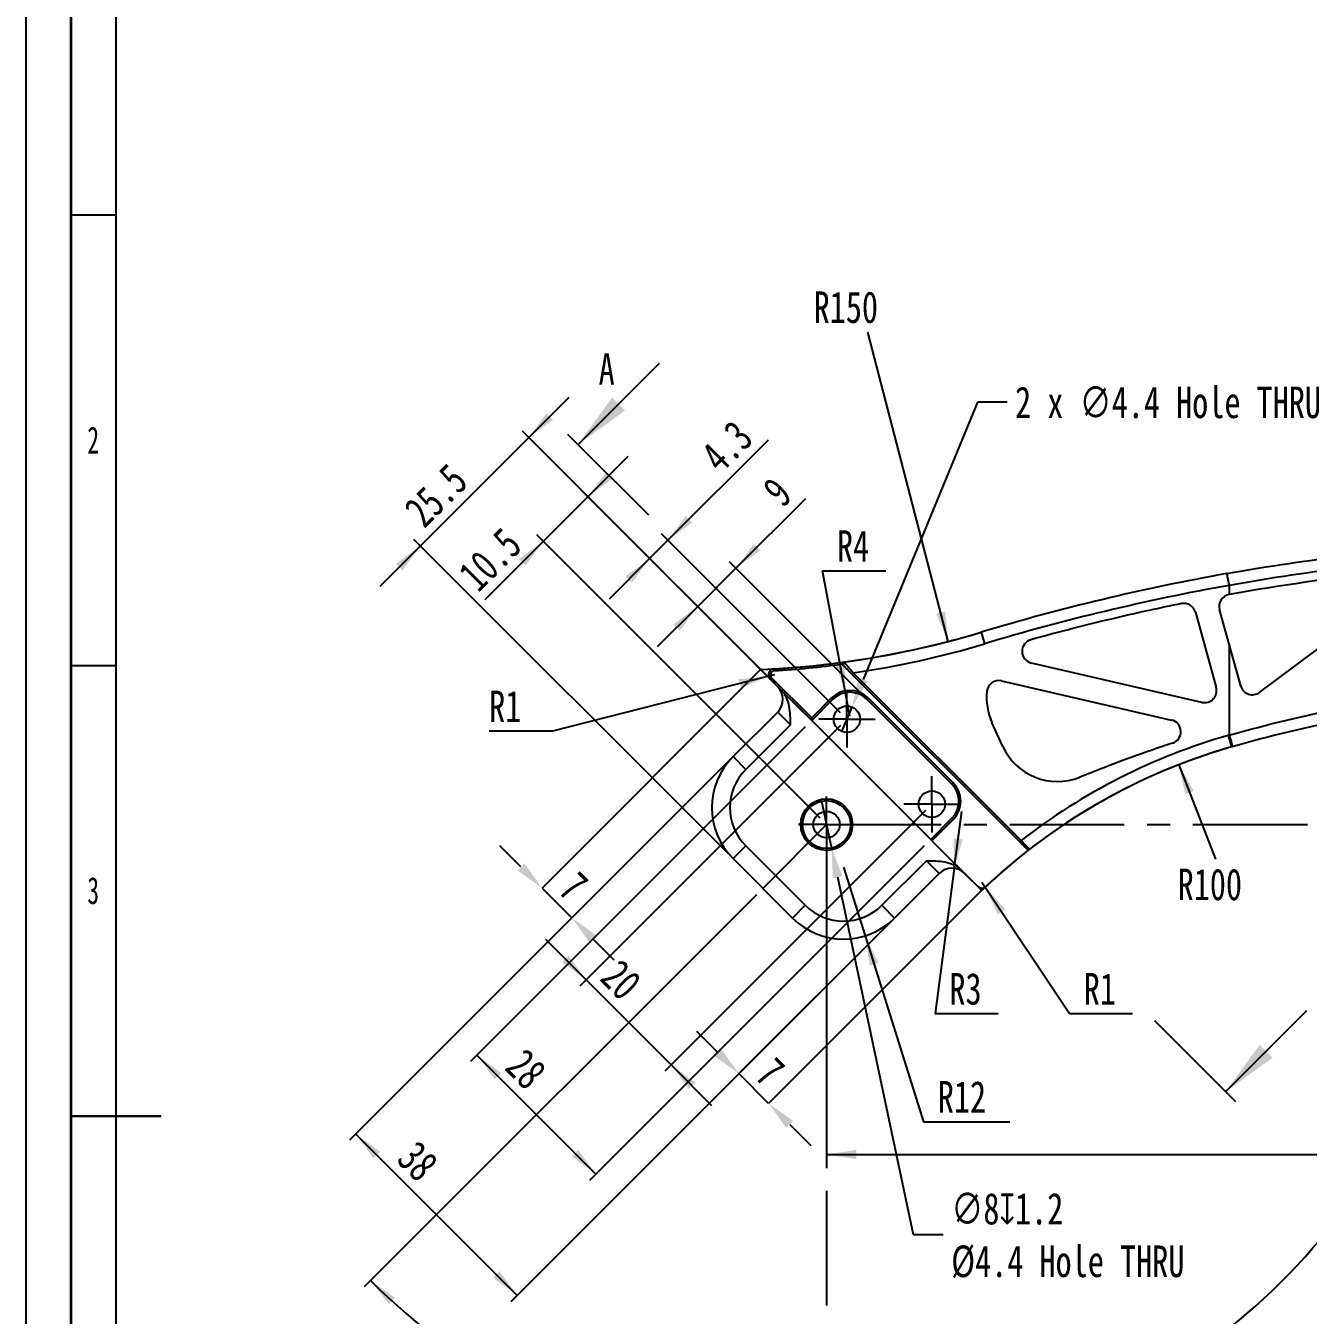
# Model space of a CAD drawing. Header units: millimetres. Extents: x 0 to 420, y -2093 to 2254.
# Drawn here: x 0 to 142.3, y 127.4 to 270.5 of the extents above; entities that cross this region are included whole.
import ezdxf

# ---------------------------------------------------------------- set-up
doc = ezdxf.new("R2010")
doc.units = ezdxf.units.MM
doc.header["$PDSIZE"] = -1
doc.linetypes.add('CENTERX2', pattern=[20.32, 12.7, -2.54, 2.54, -2.54])
for name, color, linetype in [('SLD-0', 179, 'Continuous'), ('가는실선', 7, 'Continuous'), ('절단면', 230, 'Continuous'), ('중심선', 1, 'CENTERX2'), ('치수선', 104, 'Continuous')]:
    doc.layers.add(name, color=color, linetype=linetype)
doc.layers.add('도면층1', color=4, linetype='Continuous', lineweight=35)
doc.layers.add('도면층2', color=3, linetype='Continuous', lineweight=25)
doc.styles.add('SLDTEXTSTYLE1', font='TXT', dxfattribs={"width": 0.638186})
doc.styles.add('SLDTEXTSTYLE4', font='TXT', dxfattribs={"width": 0.75})
doc.dimstyles.new('SLDDIMSTYLE0', dxfattribs={"dimtxt": 3.5, "dimasz": 3.302, "dimexe": 0, "dimexo": 0.0625, "dimgap": 0.875, "dimtad": 1, "dimdec": 3, "dimlfac": 1.5, "dimrnd": 1e-09, "dimzin": 12, "dimdsep": 46, "dimtxsty": 'SLDTEXTSTYLE4', "dimsah": 1, "dimcen": 0.09, "dimadec": 0, "dimazin": 3, "dimtfac": 1, "dimtdec": 3, "dimtofl": 0, "dimtmove": 0, "dimatfit": 3, "dimfxl": 1, "dimfrac": 2, "dimtolj": 1, "dimtzin": 12, "dimarcsym": 0})
doc.dimstyles.new('SLDDIMSTYLE1', dxfattribs={"dimtxt": 3.5, "dimasz": 3.302, "dimexe": 0, "dimexo": 0.0625, "dimgap": 0.875, "dimtad": 1, "dimdec": 3, "dimlfac": 1.5, "dimrnd": 1e-09, "dimzin": 12, "dimdsep": 46, "dimtxsty": 'SLDTEXTSTYLE4', "dimsah": 1, "dimcen": 0.09, "dimadec": 0, "dimazin": 3, "dimtfac": 1, "dimtdec": 3, "dimtmove": 0, "dimatfit": 0, "dimfxl": 1, "dimfrac": 2, "dimtolj": 1, "dimtzin": 12, "dimarcsym": 0})
doc.dimstyles.new('SLDDIMSTYLE2', dxfattribs={"dimtxt": 3.5, "dimasz": 3.302, "dimexe": 0, "dimexo": 0.0625, "dimgap": 0.875, "dimtad": 0, "dimtih": 1, "dimtoh": 1, "dimdec": 3, "dimlfac": 1.5, "dimrnd": 1e-09, "dimzin": 12, "dimdsep": 46, "dimtxsty": 'SLDTEXTSTYLE4', "dimblk1": 'NONE', "dimblk2": 'NONE', "dimsah": 1, "dimcen": 0, "dimadec": 0, "dimazin": 3, "dimtfac": 1, "dimtdec": 3, "dimtofl": 0, "dimtmove": 0, "dimatfit": 3, "dimldrblk": 'NONE', "dimfxl": 1, "dimfrac": 2, "dimtolj": 1, "dimtzin": 12, "dimarcsym": 0})
doc.dimstyles.new('SLDDIMSTYLE3', dxfattribs={"dimtxt": 3.5, "dimasz": 3.302, "dimexe": 0, "dimexo": 0.0625, "dimgap": 0.875, "dimtad": 0, "dimtih": 1, "dimtoh": 1, "dimdec": 3, "dimlfac": 1.5, "dimrnd": 1e-09, "dimzin": 12, "dimdsep": 46, "dimtxsty": 'SLDTEXTSTYLE4', "dimsah": 1, "dimcen": 0, "dimadec": 0, "dimazin": 3, "dimtfac": 1, "dimtdec": 3, "dimtofl": 0, "dimtmove": 0, "dimatfit": 3, "dimfxl": 1, "dimfrac": 2, "dimtolj": 1, "dimtzin": 12, "dimarcsym": 0})
doc.dimstyles.new('SLDDIMSTYLE6', dxfattribs={"dimtxt": 3.5, "dimasz": 3.302, "dimexe": 0, "dimexo": 0.0625, "dimgap": 0.875, "dimtad": 1, "dimdec": 4, "dimlfac": 1.5, "dimzin": 12, "dimdsep": 46, "dimtxsty": 'SLDTEXTSTYLE4', "dimsah": 1, "dimcen": 0.09, "dimazin": 3, "dimtfac": 1, "dimtofl": 0, "dimtmove": 0, "dimatfit": 3, "dimfxl": 1, "dimfrac": 2, "dimtolj": 1, "dimtzin": 12, "dimarcsym": 0})
doc.dimstyles.new('SLDDIMSTYLE7', dxfattribs={"dimtxt": 3.5, "dimasz": 3.302, "dimexe": 0, "dimexo": 0.0625, "dimgap": 0.875, "dimtad": 0, "dimtih": 1, "dimtoh": 1, "dimdec": 3, "dimlfac": 1.5, "dimrnd": 1e-09, "dimzin": 12, "dimdsep": 46, "dimtxsty": 'SLDTEXTSTYLE4', "dimsah": 1, "dimcen": 0, "dimadec": 0, "dimazin": 3, "dimtfac": 1, "dimtdec": 3, "dimtofl": 0, "dimtmove": 1, "dimatfit": 3, "dimfxl": 1, "dimfrac": 2, "dimtolj": 1, "dimtzin": 12, "dimarcsym": 0})
doc.dimstyles.new('SLDDIMSTYLE8', dxfattribs={"dimtxt": 3.5, "dimasz": 3.302, "dimexe": 0, "dimexo": 0.0625, "dimgap": 0.875, "dimtad": 0, "dimtih": 1, "dimtoh": 1, "dimdec": 3, "dimlfac": 1.5, "dimrnd": 1e-09, "dimzin": 12, "dimdsep": 46, "dimtxsty": 'SLDTEXTSTYLE4', "dimblk1": 'NONE', "dimsah": 1, "dimcen": 0, "dimadec": 0, "dimazin": 3, "dimtfac": 1, "dimtdec": 3, "dimtmove": 0, "dimatfit": 3, "dimldrblk": 'NONE', "dimfxl": 1, "dimfrac": 2, "dimtolj": 1, "dimtzin": 12, "dimarcsym": 0})

# ---------------------------------------------------------------- blocks, each defined once
blk = doc.blocks.new('_D_7')
at = {"layer": '치수선', "transparency": 16777216, "insert": (221.43, 101.19), "char_height": 3.5, "attachment_point": 1, "style": 'SLDTEXTSTYLE4'}
blk.add_mtext('R3250', dxfattribs=at)
blk = doc.blocks.new('_None')
blk = doc.blocks.new('_D_14')
at = {"layer": '치수선', "transparency": 16777216}
for p, q in [((88.82, 180.83), (88.82, 144.23)), ((322.16, 180.83), (322.16, 144.23)), ((88.82, 145.23), (322.16, 145.23))]:
    blk.add_line(p, q, dxfattribs=at)
for points in [[(88.82, 145.23), (92.13, 144.72), (92.13, 145.74)], [(322.16, 145.23), (318.86, 145.74), (318.86, 144.72)]]:
    blk.add_solid(points, dxfattribs=at)
at = {"layer": '치수선', "transparency": 16777216, "insert": (202.14, 149.74), "char_height": 3.5, "attachment_point": 1, "style": 'SLDTEXTSTYLE4'}
blk.add_mtext('350', dxfattribs=at)
blk = doc.blocks.new('_D_16')
at = {"layer": 'Defpoints', "color": 0, "transparency": 16777216}
for p in [(81.52, 199.04), (78.45, 189.38), (60.57, 171.49)]:
    blk.add_point(p, dxfattribs=at)
at = {"layer": '치수선', "color": 0, "lineweight": -2, "transparency": 16777216}
for p, q in [((81.47, 199), (57.27, 174.79)), ((78.41, 189.33), (60.57, 171.49)), ((54.93, 177.13), (52.6, 179.46)), ((57.27, 174.79), (60.57, 171.49)), ((62.9, 169.16), (65.24, 166.82))]:
    blk.add_line(p, q, dxfattribs=at)
at = {"layer": '치수선', "color": 0, "transparency": 16777216}
for points in [[(55.32, 177.52), (54.55, 176.74), (57.27, 174.79)], [(63.29, 169.55), (62.52, 168.77), (60.57, 171.49)]]:
    blk.add_solid(points, dxfattribs=at)
at = {"layer": '치수선', "color": 0, "transparency": 16777216, "insert": (62.01, 176.24), "char_height": 3.5, "attachment_point": 2, "rotation": 315, "style": 'SLDTEXTSTYLE4'}
blk.add_mtext('\\A1;7', dxfattribs=at)
blk = doc.blocks.new('_D_17')
at = {"layer": 'Defpoints', "color": 0, "transparency": 16777216}
for p in [(106.03, 174.53), (96.37, 171.46), (79.1, 154.2)]:
    blk.add_point(p, dxfattribs=at)
at = {"layer": '치수선', "color": 0, "lineweight": -2, "transparency": 16777216}
for p, q in [((105.99, 174.48), (82.4, 150.9)), ((96.32, 171.42), (79.1, 154.2)), ((76.77, 156.53), (74.43, 158.87)), ((82.4, 150.9), (79.1, 154.2)), ((84.74, 148.56), (87.07, 146.23))]:
    blk.add_line(p, q, dxfattribs=at)
at = {"layer": '치수선', "color": 0, "transparency": 16777216}
for points in [[(77.15, 156.92), (76.38, 156.14), (79.1, 154.2)], [(85.12, 148.95), (84.35, 148.17), (82.4, 150.9)]]:
    blk.add_solid(points, dxfattribs=at)
at = {"layer": '치수선', "color": 0, "transparency": 16777216, "insert": (83.84, 155.64), "char_height": 3.5, "attachment_point": 2, "rotation": 315, "style": 'SLDTEXTSTYLE4'}
blk.add_mtext('\\A1;7', dxfattribs=at)
blk = doc.blocks.new('_D_20')
at = {"layer": '치수선', "transparency": 16777216}
blk.add_line((81.05, 174.05), (37.53, 130.54), dxfattribs=at)
blk.add_arc((88.82, 181.83), 71.54, 225, 0, dxfattribs=at)
for points in [[(160.36, 181.83), (159.78, 178.54), (160.79, 178.52)], [(38.24, 131.25), (40.28, 128.6), (40.98, 129.34)]]:
    blk.add_solid(points, dxfattribs=at)
at = {"layer": '치수선', "transparency": 16777216, "insert": (114.78, 119.85), "char_height": 3.5, "attachment_point": 1, "rotation": 26.8273, "style": 'SLDTEXTSTYLE4'}
blk.add_mtext('135°', dxfattribs=at)
blk = doc.blocks.new('_D_22')
at = {"layer": '치수선', "transparency": 16777216, "insert": (87.39, 240.99), "char_height": 3.5, "attachment_point": 1, "style": 'SLDTEXTSTYLE4'}
blk.add_mtext('R150', dxfattribs=at)
blk = doc.blocks.new('_D_23')
at = {"layer": '치수선', "transparency": 16777216}
blk.add_line((208.26, 232.67), (220.44, 232.67), dxfattribs=at)
at = {"layer": '치수선', "transparency": 16777216, "insert": (209.84, 237.18), "char_height": 3.5, "attachment_point": 1, "style": 'SLDTEXTSTYLE4'}
blk.add_mtext('R365', dxfattribs=at)
blk = doc.blocks.new('_D_24')
at = {"layer": '치수선', "transparency": 16777216, "insert": (127.77, 176.95), "char_height": 3.5, "attachment_point": 1, "style": 'SLDTEXTSTYLE4'}
blk.add_mtext('R100', dxfattribs=at)
blk = doc.blocks.new('_D_25')
at = {"layer": '치수선', "transparency": 16777216, "insert": (158.96, 188.37), "char_height": 3.5, "attachment_point": 1, "style": 'SLDTEXTSTYLE4'}
blk.add_mtext('R235', dxfattribs=at)
blk = doc.blocks.new('_D_26')
at = {"layer": '치수선', "transparency": 16777216, "insert": (268.2, 211.72), "char_height": 3.5, "attachment_point": 1, "style": 'SLDTEXTSTYLE4'}
blk.add_mtext('R400', dxfattribs=at)
blk = doc.blocks.new('_D_27')
at = {"layer": '치수선', "transparency": 16777216}
blk.add_line((254.31, 162.7), (242.13, 162.7), dxfattribs=at)
at = {"layer": '치수선', "transparency": 16777216, "insert": (242.13, 167.22), "char_height": 3.5, "attachment_point": 1, "style": 'SLDTEXTSTYLE4'}
blk.add_mtext('R345', dxfattribs=at)
blk = doc.blocks.new('_D_28')
at = {"layer": '치수선', "transparency": 16777216, "insert": (331.37, 162.8), "char_height": 3.5, "attachment_point": 1, "style": 'SLDTEXTSTYLE4'}
blk.add_mtext('R400', dxfattribs=at)
blk = doc.blocks.new('_D_29')
at = {"layer": '치수선', "transparency": 16777216, "insert": (325.11, 205.28), "char_height": 3.5, "attachment_point": 1, "style": 'SLDTEXTSTYLE4'}
blk.add_mtext('R400', dxfattribs=at)
blk = doc.blocks.new('_D_34')
at = {"layer": '치수선', "transparency": 16777216}
for p, q in [((77.75, 188.67), (35.89, 146.81)), ((95.66, 170.76), (53.8, 128.89)), ((36.59, 147.51), (54.51, 129.6))]:
    blk.add_line(p, q, dxfattribs=at)
for points in [[(36.59, 147.51), (38.57, 144.82), (39.29, 145.54)], [(54.51, 129.6), (52.53, 132.29), (51.81, 131.58)]]:
    blk.add_solid(points, dxfattribs=at)
at = {"layer": '치수선', "transparency": 16777216, "insert": (43.47, 147.01), "char_height": 3.5, "attachment_point": 1, "rotation": 315, "style": 'SLDTEXTSTYLE4'}
blk.add_mtext('38', dxfattribs=at)
blk = doc.blocks.new('_D_35')
at = {"layer": '치수선', "transparency": 16777216}
for p, q in [((55.79, 224.77), (60.28, 229.26)), ((55.79, 224.77), (43.77, 212.75)), ((86.47, 194.09), (55.08, 225.48)), ((77.75, 178.77), (43.06, 213.46)), ((43.77, 212.75), (39.28, 208.26))]:
    blk.add_line(p, q, dxfattribs=at)
for points in [[(55.79, 224.77), (58.48, 226.74), (57.76, 227.46)], [(43.77, 212.75), (41.07, 210.77), (41.79, 210.05)]]:
    blk.add_solid(points, dxfattribs=at)
at = {"layer": '치수선', "transparency": 16777216, "insert": (41.72, 217.08), "char_height": 3.5, "attachment_point": 1, "rotation": 45, "style": 'SLDTEXTSTYLE4'}
blk.add_mtext('25.5', dxfattribs=at)
blk = doc.blocks.new('_D_36')
at = {"layer": '치수선', "transparency": 16777216}
for p, q in [((62.34, 218.21), (66.83, 222.7)), ((83.08, 197.48), (61.64, 218.92)), ((62.34, 218.21), (57.39, 213.26)), ((57.39, 213.26), (50.91, 206.78)), ((88.12, 182.54), (56.69, 213.97))]:
    blk.add_line(p, q, dxfattribs=at)
for points in [[(62.34, 218.21), (65.04, 220.19), (64.32, 220.91)], [(57.39, 213.26), (54.7, 211.29), (55.42, 210.57)]]:
    blk.add_solid(points, dxfattribs=at)
at = {"layer": '치수선', "transparency": 16777216, "insert": (47.72, 209.97), "char_height": 3.5, "attachment_point": 1, "rotation": 45, "style": 'SLDTEXTSTYLE4'}
blk.add_mtext('10.5', dxfattribs=at)
blk = doc.blocks.new('_D_37')
at = {"layer": '치수선', "transparency": 16777216}
for p, q in [((71.23, 213.38), (82.38, 224.53)), ((69.2, 211.35), (71.23, 213.38)), ((90.38, 194.23), (70.52, 214.09)), ((83.08, 197.48), (68.5, 212.06)), ((69.2, 211.35), (64.71, 206.86))]:
    blk.add_line(p, q, dxfattribs=at)
for points in [[(71.23, 213.38), (73.93, 215.36), (73.21, 216.07)], [(69.2, 211.35), (66.51, 209.38), (67.23, 208.66)]]:
    blk.add_solid(points, dxfattribs=at)
at = {"layer": '치수선', "transparency": 16777216, "insert": (74.62, 223.15), "char_height": 3.5, "attachment_point": 1, "rotation": 45, "style": 'SLDTEXTSTYLE4'}
blk.add_mtext('4.3', dxfattribs=at)
blk = doc.blocks.new('_D_38')
at = {"layer": '치수선', "transparency": 16777216}
for p, q in [((86.47, 192.68), (49.34, 155.55)), ((99.67, 179.48), (62.54, 142.35)), ((50.05, 156.26), (63.25, 143.06))]:
    blk.add_line(p, q, dxfattribs=at)
for points in [[(50.05, 156.26), (52.03, 153.56), (52.74, 154.28)], [(63.25, 143.06), (61.27, 145.75), (60.56, 145.03)]]:
    blk.add_solid(points, dxfattribs=at)
at = {"layer": '치수선', "transparency": 16777216, "insert": (55.47, 157.22), "char_height": 3.5, "attachment_point": 1, "rotation": 315, "style": 'SLDTEXTSTYLE4'}
blk.add_mtext('28', dxfattribs=at)
blk = doc.blocks.new('_D_39')
at = {"layer": '치수선', "transparency": 16777216}
for p, q in [((90.71, 177.12), (93.1, 169.49)), ((93.1, 169.49), (99.57, 148.87)), ((99.57, 148.87), (109.17, 148.87))]:
    blk.add_line(p, q, dxfattribs=at)
blk.add_solid([(93.1, 169.49), (93.61, 166.18), (94.58, 166.49)], dxfattribs=at)
at = {"layer": '치수선', "transparency": 16777216, "insert": (101.16, 153.38), "char_height": 3.5, "attachment_point": 1, "style": 'SLDTEXTSTYLE4'}
blk.add_mtext('R12', dxfattribs=at)
blk = doc.blocks.new('_D_40')
at = {"layer": '치수선', "transparency": 16777216}
for p, q in [((102.99, 176.98), (103.82, 183.28)), ((102.99, 176.98), (100.87, 160.86)), ((100.87, 160.86), (107.87, 160.86))]:
    blk.add_line(p, q, dxfattribs=at)
blk.add_solid([(102.99, 176.98), (103.93, 180.19), (102.92, 180.32)], dxfattribs=at)
at = {"layer": '치수선', "transparency": 16777216, "insert": (102.45, 165.37), "char_height": 3.5, "attachment_point": 1, "style": 'SLDTEXTSTYLE4'}
blk.add_mtext('R3', dxfattribs=at)
blk = doc.blocks.new('_D_41')
at = {"layer": '치수선', "transparency": 16777216}
for p, q in [((90.93, 196.47), (88.39, 209.98)), ((88.39, 209.98), (95.4, 209.98)), ((91.42, 193.85), (90.93, 196.47))]:
    blk.add_line(p, q, dxfattribs=at)
blk.add_solid([(90.93, 196.47), (90.82, 199.81), (89.82, 199.63)], dxfattribs=at)
at = {"layer": '치수선', "transparency": 16777216, "insert": (89.98, 214.49), "char_height": 3.5, "attachment_point": 1, "style": 'SLDTEXTSTYLE4'}
blk.add_mtext('R4', dxfattribs=at)
blk = doc.blocks.new('_D_42')
at = {"layer": '치수선', "transparency": 16777216}
for p, q in [((78.77, 210.27), (86.51, 218.01)), ((92.6, 196.45), (78.06, 210.98)), ((78.77, 210.27), (74.53, 206.03)), ((74.53, 206.03), (70.04, 201.54)), ((83.08, 197.48), (73.82, 206.74))]:
    blk.add_line(p, q, dxfattribs=at)
for points in [[(78.77, 210.27), (81.46, 212.25), (80.75, 212.97)], [(74.53, 206.03), (71.83, 204.05), (72.55, 203.34)]]:
    blk.add_solid(points, dxfattribs=at)
at = {"layer": '치수선', "transparency": 16777216, "insert": (81.49, 219.37), "char_height": 3.5, "attachment_point": 1, "rotation": 45, "style": 'SLDTEXTSTYLE4'}
blk.add_mtext('9', dxfattribs=at)
blk = doc.blocks.new('_D_43')
at = {"layer": 'Defpoints', "color": 0, "transparency": 16777216}
for p in [(88.27, 184.44), (89.38, 179.22)]:
    blk.add_point(p, dxfattribs=at)
at = {"layer": '치수선', "color": 0, "lineweight": -2, "transparency": 16777216}
for p, q in [((88.27, 184.44), (89.38, 179.22)), ((98.47, 136.3), (90.06, 175.99)), ((101.77, 136.3), (98.47, 136.3))]:
    blk.add_line(p, q, dxfattribs=at)
at = {"layer": '치수선', "color": 0, "transparency": 16777216}
blk.add_solid([(90.6, 176.11), (89.52, 175.88), (89.38, 179.22)], dxfattribs=at)
at = {"layer": '치수선', "color": 0, "transparency": 16777216, "insert": (102.65, 140.97), "char_height": 3.5, "attachment_point": 1, "style": 'SLDTEXTSTYLE4'}
blk.add_mtext('\\A1;∅8{\\fGDT;x}1.2\\P%%c4.4 Hole THRU', dxfattribs=at)
blk = doc.blocks.new('_D_44')
at = {"layer": '치수선', "transparency": 16777216}
for p, q in [((90.38, 192.82), (61.45, 163.89)), ((99.81, 183.39), (70.88, 154.46)), ((62.16, 164.6), (57.67, 169.09)), ((62.16, 164.6), (71.59, 155.17)), ((71.59, 155.17), (76.08, 150.68))]:
    blk.add_line(p, q, dxfattribs=at)
for points in [[(62.16, 164.6), (60.19, 167.29), (59.47, 166.57)], [(71.59, 155.17), (73.56, 152.48), (74.28, 153.19)]]:
    blk.add_solid(points, dxfattribs=at)
at = {"layer": '치수선', "transparency": 16777216, "insert": (66.02, 167.12), "char_height": 3.5, "attachment_point": 1, "rotation": 315, "style": 'SLDTEXTSTYLE4'}
blk.add_mtext('20', dxfattribs=at)
blk = doc.blocks.new('_D_45')
at = {"layer": 'Defpoints', "color": 0, "transparency": 16777216}
for p in [(91.65, 194.88), (90.53, 192.17)]:
    blk.add_point(p, dxfattribs=at)
at = {"layer": '치수선', "color": 0, "lineweight": -2, "transparency": 16777216}
for p, q in [((105.56, 228.69), (92.9, 197.93)), ((108.87, 228.69), (105.56, 228.69)), ((90.53, 192.17), (91.65, 194.88))]:
    blk.add_line(p, q, dxfattribs=at)
at = {"layer": '치수선', "color": 0, "transparency": 16777216}
blk.add_solid([(92.39, 198.14), (93.41, 197.72), (91.65, 194.88)], dxfattribs=at)
at = {"layer": '치수선', "color": 0, "transparency": 16777216, "insert": (109.74, 230.44), "char_height": 3.5, "attachment_point": 1, "style": 'SLDTEXTSTYLE4'}
blk.add_mtext('\\A1;2 x ∅4.4 Hole THRU', dxfattribs=at)
blk = doc.blocks.new('_D_47')
at = {"layer": '치수선', "transparency": 16777216}
for p, q in [((82.4, 198.29), (58.41, 192.19)), ((83.05, 198.45), (82.4, 198.29)), ((58.41, 192.19), (51.4, 192.19))]:
    blk.add_line(p, q, dxfattribs=at)
blk.add_solid([(82.4, 198.29), (79.08, 197.97), (79.33, 196.98)], dxfattribs=at)
at = {"layer": '치수선', "transparency": 16777216, "insert": (51.4, 196.7), "char_height": 3.5, "attachment_point": 1, "style": 'SLDTEXTSTYLE4'}
blk.add_mtext('R1', dxfattribs=at)
blk = doc.blocks.new('_D_48')
at = {"layer": '치수선', "transparency": 16777216}
for p, q in [((106.04, 175.46), (106.41, 174.9)), ((106.41, 174.9), (115.77, 160.86)), ((115.77, 160.86), (122.77, 160.86))]:
    blk.add_line(p, q, dxfattribs=at)
blk.add_solid([(106.41, 174.9), (107.82, 171.87), (108.67, 172.43)], dxfattribs=at)
at = {"layer": '치수선', "transparency": 16777216, "insert": (117.35, 165.37), "char_height": 3.5, "attachment_point": 1, "style": 'SLDTEXTSTYLE4'}
blk.add_mtext('R1', dxfattribs=at)
blk = doc.blocks.new('SW_CENTERMARKSYMBOL_0')
at = {"layer": '중심선', "color": 0}
for p, q in [((0, 1.67), (0, 3.13)), ((0, 0), (0, 1.67)), ((-1.67, 0), (-3.13, 0)), ((0, 0), (-1.67, 0)), ((0, 0), (0, -1.67)), ((0, 0), (1.67, 0)), ((1.67, 0), (3.13, 0)), ((0, -1.67), (0, -3.13))]:
    blk.add_line(p, q, dxfattribs=at)
blk = doc.blocks.new('SW_CENTERMARKSYMBOL_2')
at = {"layer": '중심선', "color": 0}
for p, q in [((0, 1.67), (0, 3.13)), ((0, 0), (0, 1.67)), ((-1.67, 0), (-3.13, 0)), ((0, 0), (-1.67, 0)), ((0, 0), (0, -1.67)), ((0, 0), (1.67, 0)), ((1.67, 0), (3.13, 0)), ((0, -1.67), (0, -3.13))]:
    blk.add_line(p, q, dxfattribs=at)
blk = doc.blocks.new('SW_CENTERMARKSYMBOL_3')
at = {"layer": '중심선', "color": 0}
for p, q in [((0, 1.67), (0, 3.13)), ((0, 0), (0, 1.67)), ((-1.67, 0), (-3.13, 0)), ((0, 0), (-1.67, 0)), ((0, 0), (0, -1.67)), ((0, 0), (1.67, 0)), ((1.67, 0), (3.13, 0)), ((0, -1.67), (0, -3.13))]:
    blk.add_line(p, q, dxfattribs=at)

msp = doc.modelspace()

# ---------------------------------------------------------------- linework, layer by layer
at = {"layer": 'SLD-0', "color": 7}
msp.add_line((0, 298), (0, 1), dxfattribs=at)
at = {"layer": '가는실선', "linetype": 'Continuous', "lineweight": 25}
for p, q in [((133.491195, 208.367434), (133.491195, 207.361197)), ((151.313607, 207.382831), (136.856341, 196.510271)), ((129.739002, 205.398295), (132.049503, 197.052103)), ((133.491195, 201.83936), (132.425174, 205.690133)), ((105.975276, 203.177795), (106.359062, 201.90089)), ((133.491195, 201.83936), (133.491195, 191.760889)), ((134.769942, 197.220158), (133.491195, 201.83936)), ((83.011426, 199.115177), (83.023066, 198.915516)), ((90.757437, 199.870134), (90.643148, 199.530562)), ((130.464996, 195.397112), (111.543601, 199.758851)), ((82.578822, 197.978236), (82.720243, 198.119657)), ((87.174612, 193.382445), (82.578822, 197.978236)), ((82.720243, 198.119657), (87.174612, 193.665288)), ((91.787489, 198.669064), (91.646067, 198.527643)), ((110.258623, 179.915087), (91.646067, 198.527643)), ((91.787489, 198.669064), (110.400045, 180.056508)), ((108.239264, 197.783962), (127.0878, 193.439018)), ((87.174612, 193.665288), (89.390214, 195.880889)), ((89.531635, 195.739468), (87.174612, 193.382445)), ((89.531635, 195.739468), (89.390214, 195.880889)), ((93.302871, 195.739468), (93.444292, 195.880889)), ((102.730962, 186.311378), (93.302871, 195.739468)), ((93.444292, 195.880889), (102.872383, 186.452799)), ((78.453629, 189.375507), (83.403376, 194.325255)), ((83.403376, 194.325255), (84.81759, 192.911041)), ((87.174612, 193.382445), (87.174612, 193.665288)), ((87.174612, 193.382445), (100.373939, 180.183119)), ((108.373818, 190.514755), (107.174521, 193.149559)), ((84.81759, 192.911041), (79.867842, 187.961293)), ((133.371889, 191.726705), (133.739639, 190.44509)), ((78.453629, 189.375507), (79.867842, 187.961293)), ((102.730962, 186.311378), (102.872383, 186.452799)), ((100.373939, 180.183119), (102.730962, 182.540141)), ((102.872383, 182.39872), (100.51536, 180.041698)), ((102.730962, 182.540141), (102.872383, 182.39872)), ((78.453629, 178.061799), (79.867842, 179.476012)), ((79.867842, 179.476012), (86.467506, 172.876349)), ((100.51536, 180.041698), (100.373939, 180.183119)), ((100.51536, 180.041698), (105.571841, 174.985217)), ((110.400045, 180.056508), (110.258623, 179.915087)), ((111.330207, 179.090558), (111.066395, 179.107315)), ((85.053292, 171.462135), (78.453629, 178.061799)), ((94.952787, 172.876349), (99.902534, 177.826096)), ((99.902534, 177.826096), (101.316748, 176.411883)), ((101.316748, 176.411883), (96.367001, 171.462135)), ((86.467506, 172.876349), (85.053292, 171.462135)), ((94.952787, 172.876349), (96.367001, 171.462135))]:
    msp.add_line(p, q, dxfattribs=at)
at = {"layer": '가는실선', "linetype": 'Continuous', "lineweight": 25, "flags": 128}
msp.add_lwpolyline([(133.474828, 207.358263), (133.483994, 207.359906), (133.491195, 207.361197)], dxfattribs=at)
at = {"layer": '가는실선', "linetype": 'Continuous', "lineweight": 25}
for centre, radius in [((91.08727, 193.523867), 1.466667), ((88.824528, 181.833035), 2.866667), ((100.51536, 184.095776), 1.466667), ((88.824528, 181.833035), 2.666667), ((88.824528, 181.833035), 1.466667)]:
    msp.add_circle(centre, radius, dxfattribs=at)
for centre, radius, start, end in [((176.016176, -29.85736), 243.333333, 100.12720276, 106.72864309), ((176.016176, -29.85736), 242, 100.12093847, 106.72864309), ((128.453999, 205.042564), 1.333333, 15.47383767, 101.44667978), ((133.710177, 206.045865), 1.333333, 100.16664629, 195.47383767), ((77.191345, 298.945667), 100, 277.79683983, 286.72864309), ((77.191345, 298.945667), 101.333333, 278.28174346, 286.72864309), ((111.843105, 201.05811), 1.333333, 105.53117956, 257.01900206), ((83.050226, 198.44964), 0.666667, 93.33654634, 225), ((83.050226, 198.44964), 0.466667, 93.33654634, 225), ((77.191345, 298.945667), 100, 273.33654634, 277.79683983), ((77.191345, 298.945667), 100.2, 273.33654634, 277.7400875), ((107.93976, 196.484702), 1.333333, 77.01900206, 173.82923212), ((81.989163, 195.739468), 2, 315, 45), ((91.417253, 193.85385), 2.866667, 45, 135), ((91.417253, 193.85385), 2.666667, 45, 135), ((113.242191, 195.911411), 6.666667, 173.82923212, 204.47383767), ((130.764499, 196.696372), 1.333333, 257.01900206, 15.47383767), ((126.788297, 192.139758), 1.333333, 288.23247497, 77.01900206), ((152.127124, 126.364322), 68, 106.01042687, 127.85269651), ((176.95023, 39.855285), 158, 105.96542194, 106.01042687), ((114.441488, 193.276606), 6.666667, 204.47383767, 291.8254974), ((152.127124, 126.364322), 66.666667, 106.01042687, 127.73090716), ((176.95023, 39.855285), 156.666667, 105.97555977, 106.01042687), ((84.110483, 183.718653), 8, 135, 225), ((84.110483, 183.718653), 6, 135, 225), ((100.845343, 184.42576), 2.666667, 315, 45), ((100.845343, 184.42576), 2.866667, 315, 45), ((152.127124, 126.364322), 66.666667, 127.73090716, 133.18954243), ((102.730962, 174.997669), 2, 45, 135), ((106.043245, 175.456622), 0.666667, 225, 313.18954243), ((90.710146, 177.118989), 6, 225, 315), ((90.710146, 177.118989), 8, 225, 315)]:
    msp.add_arc(centre, radius, start, end, dxfattribs=at)
for points, knots in [([(133.229872, 209.684793), (142.432363, 211.328515), (151.669655, 212.433065), (170.212662, 213.584054), (179.518376, 213.630498), (193.52934, 212.889984), (198.178664, 212.509303), (207.43103, 211.484477), (212.034893, 210.840284), (225.779847, 208.514322), (234.85453, 206.440493), (243.838816, 203.833035)], [0, 0, 0, 0, 0.25, 0.25, 0.5, 0.5, 0.625, 0.625, 0.75, 0.75, 1, 1, 1, 1]), ([(243.457671, 202.551258), (234.525825, 205.145276), (225.503976, 207.208343), (211.838844, 209.522048), (207.261684, 210.162805), (198.062913, 211.182053), (193.440437, 211.560594), (179.510578, 212.296627), (170.258831, 212.24983), (151.823555, 211.10334), (142.640027, 210.003642), (133.491195, 208.367434)], [0, 0, 0, 0, 0.25, 0.25, 0.375, 0.375, 0.5, 0.5, 0.75, 0.75, 1, 1, 1, 1]), ([(133.490364, 208.376884), (133.474882, 208.463562), (133.45949, 208.54876), (133.428878, 208.716323), (133.413496, 208.799552), (133.383808, 208.958214), (133.369547, 209.033435), (133.342182, 209.17573), (133.329019, 209.243072), (133.292981, 209.424028), (133.272609, 209.521309), (133.242942, 209.651217), (133.233262, 209.685399), (133.229872, 209.684793)], [0, 0, 0, 0, 0.125, 0.125, 0.25, 0.25, 0.375, 0.375, 0.5, 0.5, 0.75, 0.75, 1, 1, 1, 1]), ([(128.189391, 206.349377), (125.792752, 205.864098), (123.40324, 205.342267), (121.020854, 204.783886), (117.824959, 204.034836), (114.646704, 203.221126), (111.486088, 202.342757)], [0.82304302246, 0.82304302246, 0.82304302246, 0.82304302246, 0.875, 0.875, 0.875, 0.94470260457, 0.94470260457, 0.94470260457, 0.94470260457]), ([(91.646067, 198.527643), (91.626346, 198.547364), (91.586949, 198.586761), (91.528009, 198.645701), (91.459739, 198.713972), (91.38237, 198.79134), (91.2965, 198.87721), (91.212375, 198.961335), (91.130794, 199.042916), (91.0525, 199.12121), (90.977884, 199.195826), (90.907893, 199.265817), (90.843594, 199.330116), (90.786026, 199.387684), (90.736398, 199.437312), (90.695967, 199.477743), (90.665893, 199.507817), (90.650081, 199.523629), (90.643906, 199.529804), (90.643376, 199.530334), (90.643148, 199.530562)], [0, 0, 0, 0, 0.0416414174, 0.0831872476, 0.1247312818, 0.1867770807, 0.2490491404, 0.311788603, 0.3741902817, 0.436347085, 0.4986972838, 0.5615185588, 0.6239110419, 0.6862560836, 0.7491260668, 0.8115759857, 0.8740951298, 0.9370647141, 0.9729656166, 1, 1, 1, 1]), ([(90.757437, 199.870134), (90.757743, 199.869778), (90.758357, 199.869065), (90.763303, 199.863295), (90.771198, 199.854071), (90.785871, 199.836933), (90.811507, 199.807004), (90.866467, 199.74284), (90.958859, 199.634998), (91.097644, 199.473061), (91.229663, 199.319081), (91.341501, 199.188684), (91.427964, 199.087896), (91.516243, 198.985016), (91.60568, 198.880811), (91.681031, 198.793039), (91.741718, 198.722361), (91.772209, 198.686857), (91.787489, 198.669064)], [0, 0, 0, 0, 0.03222168976, 0.06455570672, 0.09704269008, 0.12972274831, 0.1938283716, 0.25755798097, 0.38409011425, 0.5092813322, 0.63265519296, 0.69421633183, 0.75593942376, 0.81707115379, 0.87788698061, 0.93874397744, 0.96930157861, 1, 1, 1, 1]), ([(133.493229, 191.746086), (137.732004, 192.961076), (141.992589, 193.990443), (150.556122, 195.688992), (154.859073, 196.358148), (163.506982, 197.339538), (167.851939, 197.651773), (174.40125, 197.849375), (176.589673, 197.87006), (179.880394, 197.832391), (180.97865, 197.808382), (183.177881, 197.737255), (184.279992, 197.690073), (189.783361, 197.396592), (194.145844, 196.979262), (202.792812, 195.790538), (207.077292, 195.01912), (215.568991, 193.125591), (219.77621, 192.003482), (228.112539, 189.40475), (232.241654, 187.928153), (236.33045, 186.26859)], [0, 0, 0, 0, 0.125, 0.125, 0.25, 0.25, 0.375, 0.375, 0.4375, 0.4375, 0.46875, 0.46875, 0.5, 0.5, 0.625, 0.625, 0.75, 0.75, 0.875, 0.875, 1, 1, 1, 1]), ([(84.81759, 192.911041), (84.817589, 193.594995), (84.817723, 194.283223), (84.614632, 195.295957), (84.514659, 195.622722), (84.29285, 196.088798), (84.206994, 196.239212), (84.013007, 196.520541), (83.90442, 196.652638), (83.782314, 196.774744)], [0, 0, 0, 0, 0.5, 0.5, 0.75, 0.75, 0.875, 0.875, 1, 1, 1, 1]), ([(235.838816, 185.033035), (231.782811, 186.678276), (227.686865, 188.142146), (219.417609, 190.718537), (215.244294, 191.831032), (206.821137, 193.708436), (202.571295, 194.473344), (193.994348, 195.652207), (189.667248, 196.066188), (184.208594, 196.35754), (183.1154, 196.404402), (180.933974, 196.475096), (179.844607, 196.498993), (176.580511, 196.53663), (174.409785, 196.516334), (167.913403, 196.321109), (163.60352, 196.012073), (155.025341, 195.040259), (150.757045, 194.377481), (142.2624, 192.694895), (138.036047, 191.675112), (133.831287, 190.471358)], [0, 0, 0, 0, 0.125, 0.125, 0.25, 0.25, 0.375, 0.375, 0.5, 0.5, 0.53125, 0.53125, 0.5625, 0.5625, 0.625, 0.625, 0.75, 0.75, 0.875, 0.875, 1, 1, 1, 1]), ([(134.769942, 197.220158), (134.799054, 197.114996), (134.840283, 197.015527), (134.946139, 196.827585), (135.011425, 196.738983), (135.159067, 196.582537), (135.24321, 196.512605), (135.425293, 196.395624), (135.5221, 196.348858), (135.727306, 196.2789), (135.833984, 196.256601), (136.048314, 196.238241), (136.158344, 196.242217), (136.477369, 196.293034), (136.682001, 196.379159), (136.856341, 196.510271)], [0, 0, 0, 0, 0.125, 0.125, 0.25, 0.25, 0.375, 0.375, 0.5, 0.5, 0.625, 0.625, 0.75, 0.75, 1, 1, 1, 1]), ([(133.493229, 191.746086), (133.517271, 191.662036), (133.54073, 191.579426), (133.586529, 191.416968), (133.609097, 191.336296), (133.651805, 191.182342), (133.671873, 191.109341), (133.709465, 190.971204), (133.727072, 190.905738), (133.758218, 190.788301), (133.77196, 190.735591), (133.795712, 190.642426), (133.805547, 190.602629), (133.820643, 190.538678), (133.826028, 190.51402), (133.832187, 190.48045), (133.832893, 190.471817), (133.831287, 190.471358)], [0, 0, 0, 0, 0.125, 0.125, 0.25, 0.25, 0.375, 0.375, 0.5, 0.5, 0.625, 0.625, 0.75, 0.75, 0.875, 0.875, 1, 1, 1, 1]), ([(127.205461, 190.873365), (126.833839, 190.750949), (126.462608, 190.627143), (126.091767, 190.501947), (122.997625, 189.457369), (119.940379, 188.319321), (116.920028, 187.087803)], [0.865918993138, 0.865918993138, 0.865918993138, 0.865918993138, 0.875, 0.875, 0.875, 0.950772848226, 0.950772848226, 0.950772848226, 0.950772848226]), ([(111.066395, 179.107315), (111.066062, 179.107648), (111.065396, 179.108314), (111.059985, 179.113725), (111.049951, 179.123759), (111.032655, 179.141055), (111.005753, 179.167957), (110.971644, 179.202066), (110.930712, 179.242998), (110.883277, 179.290433), (110.829859, 179.343851), (110.771083, 179.402627), (110.707362, 179.466348), (110.639354, 179.534356), (110.567822, 179.605888), (110.493363, 179.680347), (110.416508, 179.757202), (110.35105, 179.82266), (110.298326, 179.875384), (110.271873, 179.901837), (110.258623, 179.915087)], [0, 0, 0, 0, 0.0415989099, 0.0831521542, 0.1248417858, 0.1872142525, 0.2500165591, 0.3123121429, 0.3745433263, 0.4372805147, 0.4997770438, 0.561964358, 0.6244395493, 0.6871902358, 0.7494306605, 0.8117022891, 0.8745039225, 0.9371931542, 0.9685414231, 1, 1, 1, 1]), ([(110.400045, 180.056508), (110.415279, 180.040695), (110.445749, 180.009068), (110.506491, 179.946032), (110.611749, 179.836767), (110.757894, 179.685043), (110.919317, 179.517413), (111.061178, 179.370068), (111.177705, 179.249014), (111.250183, 179.173711), (111.291422, 179.130858), (111.313643, 179.10777), (111.327608, 179.093257), (111.329342, 179.091457), (111.330207, 179.090558)], [0, 0, 0, 0, 0.0313950632, 0.0627898014, 0.1254639952, 0.2503744002, 0.3752372619, 0.4998190729, 0.6250223554, 0.7495694114, 0.8126097248, 0.8749551181, 0.9375842632, 1, 1, 1, 1]), ([(99.902534, 177.826096), (100.586488, 177.826096), (101.274717, 177.82623), (102.287451, 177.623139), (102.614215, 177.523166), (103.080292, 177.301357), (103.230706, 177.215501), (103.512034, 177.021513), (103.644131, 176.912927), (103.766238, 176.79082)], [0, 0, 0, 0, 0.5, 0.5, 0.75, 0.75, 0.875, 0.875, 1, 1, 1, 1])]:
    msp.add_open_spline(points, degree=3, knots=knots, dxfattribs=at)
for points in [[(150.370171, 209.774238), (144.714614, 209.169008), (139.088317, 208.364516), (133.491195, 207.361197)], [(133.491195, 208.367434), (133.491195, 208.370596), (133.49092, 208.373771), (133.490364, 208.376884)], [(133.491195, 191.760889), (133.491195, 191.755908), (133.491859, 191.750875), (133.493229, 191.746086)]]:
    msp.add_open_spline(points, degree=3, dxfattribs=at)
at = {"layer": '도면층1', "color": 7}
msp.add_line((5, 293), (5, 6), dxfattribs=at)
at = {"layer": '도면층2', "color": 7}
for p, q in [((10, 288), (10, 11)), ((10, 288), (10, 149.5)), ((5, 249.5), (10, 249.5)), ((5, 199.5), (10, 199.5)), ((15, 149.5), (5, 149.5)), ((5, 149.5), (10, 149.5)), ((10, 149.5), (15, 149.5))]:
    msp.add_line(p, q, dxfattribs=at)
at = {"layer": '절단면'}
for p, q in [((70.245396, 232.986219), (61.26514, 224.005963)), ((69.122864, 216.148239), (60.142608, 225.128495)), ((142.065123, 161.166492), (133.084867, 152.186236)), ((134.207399, 151.063704), (125.222653, 160.04845))]:
    msp.add_line(p, q, dxfattribs=at)
for points in [[(61.26514, 224.005963), (66.473689, 227.77767), (65.036848, 229.214511)], [(133.084867, 152.186236), (138.293415, 155.957944), (136.856575, 157.394785)]]:
    msp.add_solid(points, dxfattribs=at)
at = {"layer": '중심선'}
for q in [(81.75346, 174.761967), (322.157862, 181.833035), (88.824528, 74.394702)]:
    msp.add_line((88.824528, 181.833035), q, dxfattribs=at)
at = {"layer": '치수선'}
for p, q in [((102.319214, 202.154189), (93.407826, 236.480475)), ((105.975276, 203.177795), (106.359062, 201.90089)), ((82.578822, 197.978236), (81.517758, 199.0393)), ((133.371889, 191.726705), (133.739639, 190.44509)), ((127.892351, 188.47004), (131.980917, 177.992397)), ((103.955706, 176.601351), (106.030793, 174.526265))]:
    msp.add_line(p, q, dxfattribs=at)
for centre, radius, start, end in [((77.191345, 298.945667), 100, 272.47962622, 286.72864309), ((152.127124, 126.364322), 66.666667, 106.01042687, 133.74459947)]:
    msp.add_arc(centre, radius, start, end, dxfattribs=at)
for points in [[(102.319214, 202.154189), (101.981192, 205.477893), (100.997791, 205.222594)], [(127.892351, 188.47004), (128.619454, 185.209275), (129.565945, 185.578613)]]:
    msp.add_solid(points, dxfattribs=at)

# ---------------------------------------------------------------- block references
at = {"layer": '중심선'}
for name, p in [('SW_CENTERMARKSYMBOL_3', (91.08727, 193.523867)), ('SW_CENTERMARKSYMBOL_2', (100.51536, 184.095776)), ('SW_CENTERMARKSYMBOL_0', (88.824528, 181.833035))]:
    msp.add_blockref(name, p, dxfattribs=at)

# ---------------------------------------------------------------- texts
at = {"layer": '도면층2', "color": 7, "char_height": 3, "attachment_point": 2, "style": 'SLDTEXTSTYLE1'}
for s, insert in [('2', (7.478376, 225.998203)), ('3', (7.478376, 176.023703))]:
    msp.add_mtext(s, dxfattribs=dict(at, insert=insert))
at = {"layer": '절단면', "insert": (63.540107, 234.136665), "char_height": 3.5, "attachment_point": 1, "style": 'SLDTEXTSTYLE4'}
msp.add_mtext('A', dxfattribs=at)

# ---------------------------------------------------------------- dimensions: what is measured, and where the dimension line sits
at = {"layer": '치수선'}
for center, mpoint, dimstyle, picture, middle in [((220.820283, 2254.434055), (0, 0), 'SLDDIMSTYLE2', '_D_7', (228.020441, 99.453992)), ((316.39193, 460.440043), (0, 0), 'SLDDIMSTYLE2', '_D_26', (273.491732, 209.981508)), ((297.035466, 433.582643), (0, 0), 'SLDDIMSTYLE2', '_D_29', (330.409117, 203.543295)), ((322.292271, 398.166326), (0, 0), 'SLDDIMSTYLE2', '_D_27', (247.428993, 165.481761)), ((77.191345, 298.945667), (0, 0), 'SLDDIMSTYLE2', '_D_22', (92.686601, 239.2586)), ((176.016176, -29.85736), (0, 0), 'SLDDIMSTYLE2', '_D_23', (215.139819, 235.44986)), ((91.417253, 193.85385), (90.925131, 196.474714), 'SLDDIMSTYLE3', '_D_41', (92.686601, 212.7592)), ((83.050226, 198.44964), (82.40406, 198.285586), 'SLDDIMSTYLE3', '_D_47', (54.110483, 194.971388)), ((176.95023, 39.855285), (0, 0), 'SLDDIMSTYLE2', '_D_25', (164.253048, 186.639802)), ((102.730962, 174.997669), (102.992435, 176.980503), 'SLDDIMSTYLE7', '_D_40', (105.163568, 163.633211)), ((152.127124, 126.364322), (0, 0), 'SLDDIMSTYLE2', '_D_24', (133.064991, 175.214272)), ((90.710146, 177.118989), (93.104829, 169.485806), 'SLDDIMSTYLE3', '_D_39', (105.163568, 151.646456)), ((106.043245, 175.456622), (106.412753, 174.901727), 'SLDDIMSTYLE3', '_D_48', (120.064071, 163.633211)), ((316.866195, -72.778649), (0, 0), 'SLDDIMSTYLE2', '_D_28', (336.661553, 161.065677))]:
    dim = msp.add_radius_dim(center=center, mpoint=mpoint, dimstyle=dimstyle, dxfattribs=at)
    dim.commit()
    dim.dimension.update_dxf_attribs({"geometry": picture, "text_midpoint": middle, "dimtype": 164})
for p1, p2, text, picture, middle in [((90.528986, 192.167611), (91.645553, 194.880123), '2 x <> Hole THRU', '_D_45', (131.396634, 228.691155)), ((88.271724, 184.441774), (89.377332, 179.224296), '<>{\\fGDT;x}1.2\\P%%c4.4 Hole THRU', '_D_43', (119.055616, 136.303881))]:
    dim = msp.add_diameter_dim_2p(p1=p1, p2=p2, text=text, dimstyle='SLDDIMSTYLE8', dxfattribs=at)
    dim.commit()
    dim.dimension.update_dxf_attribs({"geometry": picture, "text_midpoint": middle, "dimtype": 163})
for base, p1, p2, angle, dimstyle, picture, middle in [((43.766921, 212.748506), (87.174612, 193.382445), (78.453629, 178.061799), 45, 'SLDDIMSTYLE1', '_D_35', (48.110483, 217.092068)), ((71.231698, 213.379439), (83.782314, 196.774744), (91.08727, 193.523867), 45, 'SLDDIMSTYLE1', '_D_37', (80.094488, 222.242228)), ((57.393485, 213.264078), (83.782314, 196.774744), (88.824528, 181.833035), 45, 'SLDDIMSTYLE1', '_D_36', (54.110483, 209.981075)), ((74.527919, 206.029138), (93.302871, 195.739468), (83.782314, 196.774744), 45, 'SLDDIMSTYLE1', '_D_42', (85.590848, 217.092068)), ((60.569671, 171.491549), (81.517758, 199.0393), (78.453629, 189.375507), 315, 'SLDDIMSTYLE1', '_D_16', (58.919755, 173.141465)), ((63.249801, 143.058981), (87.174612, 193.382445), (100.373939, 180.183119), 315, 'SLDDIMSTYLE1', '_D_38', (54.110483, 152.198299)), ((71.588752, 155.169168), (91.08727, 193.523867), (100.51536, 184.095776), 315, 'SLDDIMSTYLE1', '_D_44', (64.656937, 162.100982)), ((54.505676, 129.600811), (78.453629, 189.375507), (96.367001, 171.462135), 315, 'SLDDIMSTYLE0', '_D_34', (42.110483, 141.996004)), ((79.100448, 154.195583), (106.030793, 174.526265), (96.367001, 171.462135), 315, 'SLDDIMSTYLE1', '_D_17', (80.750364, 152.545667))]:
    dim = msp.add_linear_dim(base=base, p1=p1, p2=p2, angle=angle, dimstyle=dimstyle, dxfattribs=at)
    dim.commit()
    dim.dimension.update_dxf_attribs({"geometry": picture, "text_midpoint": middle, "dimtype": 160})
dim = msp.add_angular_dim_2l(base=(116.200339, 115.741982), line1=((81.75346, 174.761967), (88.824528, 181.833035)), line2=((322.157862, 181.833035), (88.824528, 181.833035)), dimstyle='SLDDIMSTYLE6', dxfattribs=at)
dim.commit()
dim.dimension.update_dxf_attribs({"geometry": '_D_20', "text_midpoint": (121.109133, 117.996004), "dimtype": 162})
dim = msp.add_linear_dim(base=(322.157862, 145.230953), p1=(88.824528, 181.833035), p2=(322.157862, 181.833035), dimstyle='SLDDIMSTYLE0', dxfattribs=at)
dim.commit()
dim.dimension.update_dxf_attribs({"geometry": '_D_14', "text_midpoint": (206.018309, 145.230953), "dimtype": 160})

doc.saveas('drawing.dxf')
